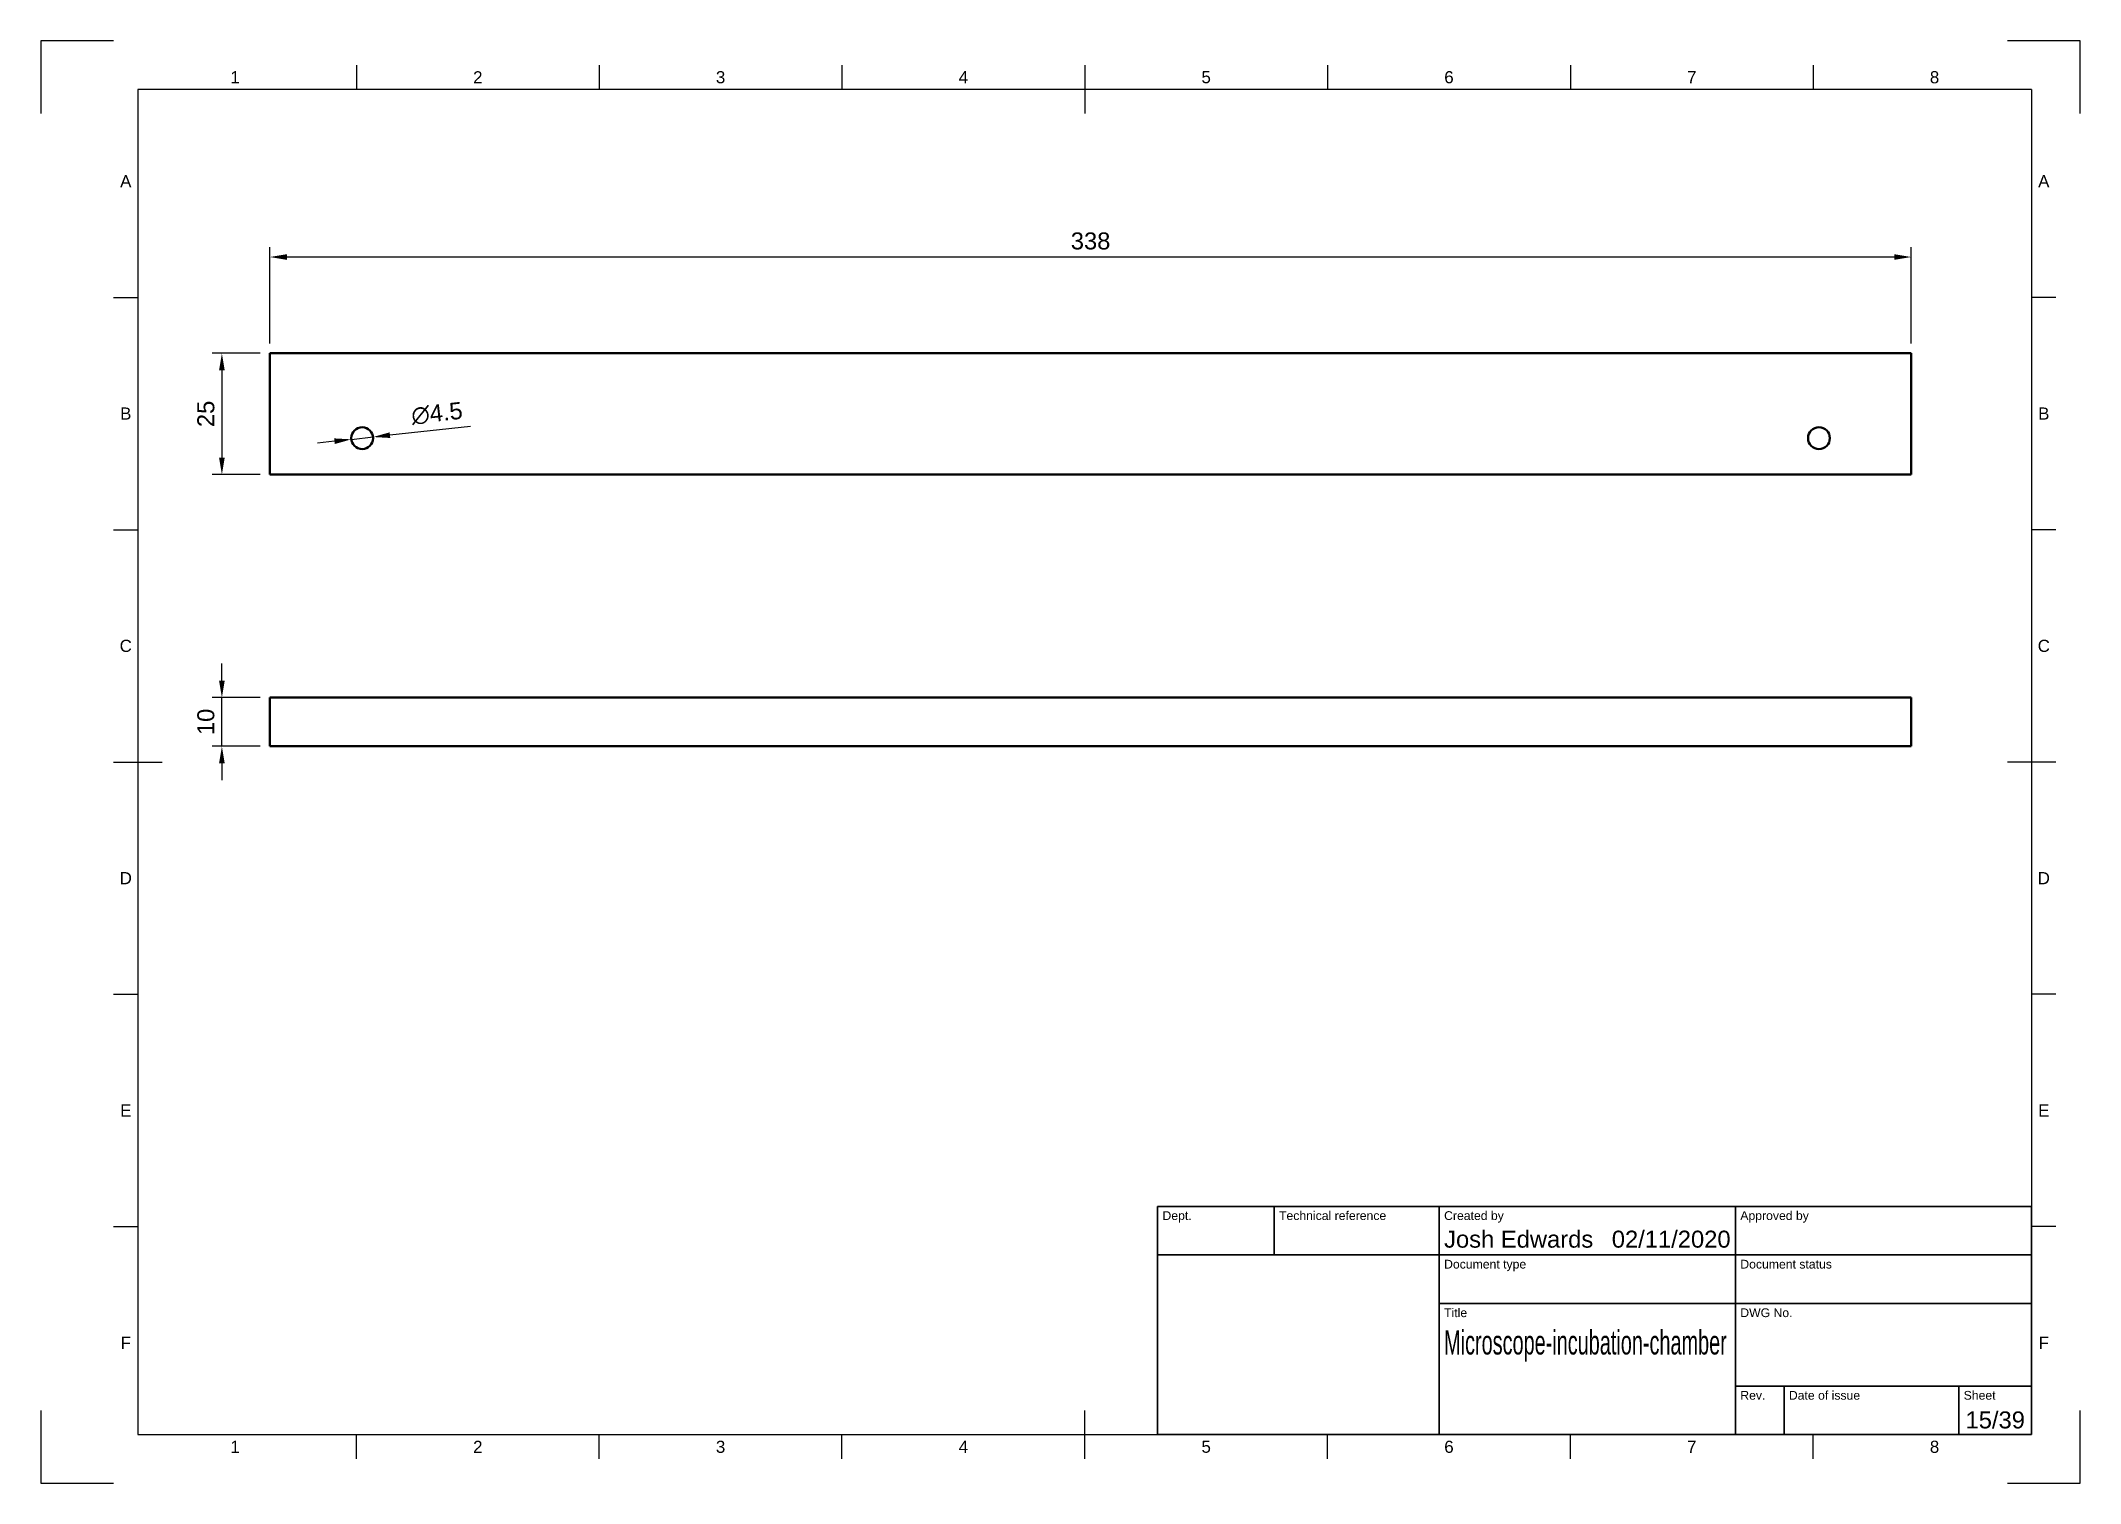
# Model space of a CAD drawing. Header units: millimetres. Extents: x 0 to 420, y 0 to 297.
import ezdxf
from ezdxf.enums import TextEntityAlignment as Align

# ---------------------------------------------------------------- set-up
doc = ezdxf.new("R2010")
doc.units = ezdxf.units.MM
doc.header["$LTSCALE"] = 0.75
for name, color, linetype, lineweight in [('Border', 7, 'Continuous', 25), ('Dimensions', 7, 'Continuous', 25), ('TitleBlock', 7, 'Continuous', 35), ('Visible', 7, 'Continuous', 50)]:
    doc.layers.add(name, color=color, linetype=linetype, lineweight=lineweight)
doc.styles.add('FusionTitle', font='')
doc.styles.get("Standard").update_dxf_attribs({"font": 'arial.ttf'})
doc.styles.get('FusionTitle').set_extended_font_data('Arial Unicode MS')
doc.dimstyles.new('ISO-25', dxfattribs={"dimtxt": 3.5, "dimasz": 3.5, "dimexe": 2, "dimexo": 2, "dimgap": 1.5, "dimtad": 1, "dimzin": 12, "dimdsep": 46, "dimtxsty": 'Standard', "dimcen": 0, "dimclrd": 256, "dimclre": 256, "dimclrt": 256, "dimazin": 3, "dimtp": 0.1, "dimtm": 0.1, "dimtfac": 0.714, "dimtmove": 0, "dimatfit": 3, "dimfxl": 1, "dimtzin": 12, "dimarcsym": 0})

# ---------------------------------------------------------------- blocks, each defined once
blk = doc.blocks.new('ISO_A3_SHEET')
at = {"layer": 'Border'}
for p, q in [((15, 297), (0, 297)), ((0, 297), (0, 282)), ((420, 297), (405, 297)), ((420, 282), (420, 297)), ((65, 292), (65, 287)), ((115, 292), (115, 287)), ((165, 292), (165, 287)), ((215, 292), (215, 282)), ((265, 292), (265, 287)), ((315, 292), (315, 287)), ((365, 292), (365, 287)), ((410, 287), (20, 287)), ((20, 287), (20, 10)), ((410, 287), (410, 10)), ((15, 244.16666), (20, 244.16666)), ((415, 244.16666), (410, 244.16666)), ((15, 196.33333), (20, 196.33333)), ((415, 196.33333), (410, 196.33333)), ((15, 148.5), (25, 148.5)), ((415, 148.5), (405, 148.5)), ((15, 100.66667), (20, 100.66667)), ((415, 100.66667), (410, 100.66667)), ((15, 52.83334), (20, 52.83334)), ((415, 52.83334), (410, 52.83334)), ((0, 15), (0, 0)), ((215, 5), (215, 15)), ((420, 0), (420, 15)), ((20, 10), (410, 10)), ((65, 5), (65, 10)), ((115, 5), (115, 10)), ((165, 5), (165, 10)), ((265, 5), (265, 10)), ((315, 5), (315, 10)), ((365, 5), (365, 10)), ((0, 0), (15, 0)), ((405, 0), (420, 0))]:
    blk.add_line(p, q, dxfattribs=at)
at = {"layer": 'Border', "style": 'FusionTitle'}
for s, p in [('1', (40, 289.5)), ('2', (90, 289.5)), ('3', (140, 289.5)), ('4', (190, 289.5)), ('5', (240, 289.5)), ('6', (290, 289.5)), ('7', (340, 289.5)), ('8', (390, 289.5)), ('A', (17.5, 268.08333)), ('A', (412.5, 268.08333)), ('B', (17.5, 220.25)), ('B', (412.5, 220.25)), ('C', (17.5, 172.41667)), ('C', (412.5, 172.41667)), ('D', (17.5, 124.58334)), ('D', (412.5, 124.58334)), ('E', (17.5, 76.75001)), ('E', (412.5, 76.75001)), ('F', (17.5, 28.91668)), ('F', (412.5, 28.91668)), ('1', (40, 7.5)), ('2', (90, 7.5)), ('3', (140, 7.5)), ('4', (190, 7.5)), ('5', (240, 7.5)), ('6', (290, 7.5)), ('7', (340, 7.5)), ('8', (390, 7.5))]:
    blk.add_text(s, height=2.5, dxfattribs=at).set_placement(p, align=Align.MIDDLE)
blk = doc.blocks.new('ISO_TITLEBLOCK')
at = {"layer": 'TitleBlock'}
for p, q in [((0, 47), (-180, 47)), ((-180, 47), (-180, 0)), ((-156, 37), (-156, 47)), ((-122, 0), (-122, 47)), ((-61, 0), (-61, 47)), ((0, 0), (0, 47)), ((-180, 37), (0, 37)), ((-122, 27), (0, 27)), ((-61, 10), (0, 10)), ((-51, 0), (-51, 10)), ((-15, 0), (-15, 10)), ((-180, 0), (0, 0))]:
    blk.add_line(p, q, dxfattribs=at)
at = {"layer": 'TitleBlock', "style": 'FusionTitle'}
for s, p in [('Dept.', (-179, 46)), ('Technical reference', (-155, 46)), ('Created by', (-121, 46)), ('Approved by', (-60, 46)), ('Document type', (-121, 36)), ('Document status', (-60, 36)), ('Title', (-121, 26)), ('DWG No.', (-60, 26)), ('Rev.', (-60, 9)), ('Date of issue', (-50, 9)), ('Sheet', (-14, 9))]:
    blk.add_text(s, height=1.8, dxfattribs=at).set_placement(p, align=Align.TOP_LEFT)
for tag, p, height in [('DEPT', (-179, 38.5), 3.5), ('TECHNICAL_REFERENCE', (-155, 38.5), 3.5), ('CREATED_BY', (-121, 38.5), 3.5), ('APPROVED_BY', (-60, 38.5), 3.5), ('DOCUMENT_TYPE', (-121, 28.5), 3.5), ('DOCUMENT_STATUS', (-60, 28.5), 3.5), ('TITLE_1', (-121, 16.5), 5), ('TITLE_2', (-121, 9), 5), ('TITLE_3', (-121, 1.5), 5), ('DATE_OF_ISSUE', (-50, 1.5), 3.5)]:
    blk.add_attdef(tag, p, '', height=height, dxfattribs=at)
for tag, p in [('CREATED_DATE', (-62, 38.5)), ('APPROVED_DATE', (-1, 38.5))]:
    blk.add_attdef(tag, text='', height=3.5, dxfattribs=at).set_placement(p, align=Align.RIGHT)
for tag, height, p in [('DRAWING_NUMBER', 5, (-30.5, 16.6)), ('REV', 3.5, (-56, 3.1)), ('SHEET', 3.5, (-7.5, 3.1))]:
    blk.add_attdef(tag, text='', height=height, dxfattribs=at).set_placement(p, align=Align.MIDDLE)
blk = doc.blocks.new('*D9')
at = {"layer": 'Defpoints', "color": 0, "transparency": 16777216}
for p in [(47.195116, 252.475298), (47.195116, 232.676308), (385.195116, 232.676308)]:
    blk.add_point(p, dxfattribs=at)
at = {"layer": 'Dimensions', "lineweight": -2, "transparency": 16777216}
for p, q in [((47.195116, 234.676308), (47.195116, 254.475298)), ((381.695116, 252.475298), (50.695116, 252.475298)), ((385.195116, 234.676308), (385.195116, 254.475298))]:
    blk.add_line(p, q, dxfattribs=at)
at = {"layer": 'Dimensions', "transparency": 16777216}
for points in [[(50.695116, 253.058631), (50.695116, 251.891965), (47.195116, 252.475298)], [(381.695116, 253.058631), (381.695116, 251.891965), (385.195116, 252.475298)]]:
    blk.add_solid(points, dxfattribs=at)
at = {"layer": 'Dimensions', "transparency": 16777216, "insert": (216.195116, 255.763497), "char_height": 3.5, "attachment_point": 5}
blk.add_mtext('338', dxfattribs=at)
blk = doc.blocks.new('*D10')
at = {"layer": 'Defpoints', "color": 0, "transparency": 16777216}
for p in [(47.195116, 232.676308), (37.295621, 207.676308), (47.195116, 207.676308)]:
    blk.add_point(p, dxfattribs=at)
at = {"layer": 'Dimensions', "lineweight": -2, "transparency": 16777216}
for p, q in [((45.195116, 232.676308), (35.295621, 232.676308)), ((37.295621, 229.176308), (37.295621, 211.176308)), ((45.195116, 207.676308), (35.295621, 207.676308))]:
    blk.add_line(p, q, dxfattribs=at)
at = {"layer": 'Dimensions', "transparency": 16777216}
for points in [[(36.712287, 229.176308), (37.878954, 229.176308), (37.295621, 232.676308)], [(36.712287, 211.176308), (37.878954, 211.176308), (37.295621, 207.676308)]]:
    blk.add_solid(points, dxfattribs=at)
at = {"layer": 'Dimensions', "transparency": 16777216, "insert": (34.008615, 220.176308), "char_height": 3.5, "attachment_point": 5, "rotation": 90}
blk.add_mtext('25', dxfattribs=at)
blk = doc.blocks.new('*D11')
at = {"layer": 'Defpoints', "color": 0, "transparency": 16777216}
for p in [(63.958341, 214.93271), (68.43189, 215.419907)]:
    blk.add_point(p, dxfattribs=at)
at = {"layer": 'Dimensions', "lineweight": -2, "transparency": 16777216}
for p, q in [((60.478914, 214.553779), (56.999488, 214.174848)), ((63.958341, 214.93271), (68.43189, 215.419907)), ((88.51946, 217.607567), (71.911317, 215.798838))]:
    blk.add_line(p, q, dxfattribs=at)
at = {"layer": 'Dimensions', "transparency": 16777216}
for points in [[(60.415759, 215.133683), (60.54207, 213.973874), (63.958341, 214.93271)], [(71.848162, 216.378742), (71.974472, 215.218933), (68.43189, 215.419907)]]:
    blk.add_solid(points, dxfattribs=at)
at = {"layer": 'Dimensions', "transparency": 16777216, "insert": (81.588634, 220.257662), "char_height": 3.5, "attachment_point": 5, "rotation": 6.21536746}
blk.add_mtext('∅4.5', dxfattribs=at)
blk = doc.blocks.new('*D12')
at = {"layer": 'Defpoints', "color": 0, "transparency": 16777216}
for p in [(37.295621, 161.75591), (47.195116, 161.75591), (47.195116, 151.75591)]:
    blk.add_point(p, dxfattribs=at)
at = {"layer": 'Dimensions', "lineweight": -2, "transparency": 16777216}
for p, q in [((37.295621, 165.25591), (37.295621, 168.75591)), ((45.195116, 161.75591), (35.295621, 161.75591)), ((37.295621, 151.75591), (37.295621, 161.75591)), ((45.195116, 151.75591), (35.295621, 151.75591)), ((37.295621, 148.25591), (37.295621, 144.75591))]:
    blk.add_line(p, q, dxfattribs=at)
at = {"layer": 'Dimensions', "transparency": 16777216}
for points in [[(36.712287, 165.25591), (37.878954, 165.25591), (37.295621, 161.75591)], [(36.712287, 148.25591), (37.878954, 148.25591), (37.295621, 151.75591)]]:
    blk.add_solid(points, dxfattribs=at)
at = {"layer": 'Dimensions', "transparency": 16777216, "insert": (34.008615, 156.75591), "char_height": 3.5, "attachment_point": 5, "rotation": 90}
blk.add_mtext('10', dxfattribs=at)

msp = doc.modelspace()

# ---------------------------------------------------------------- linework, layer by layer
at = {"layer": 'Visible', "extrusion": (0, 1, 0)}
for p, q in [((385.195116, 232.676308, 5), (47.195116, 232.676308, 5)), ((47.195116, 232.676308, 5), (47.195116, 207.676308, 5)), ((385.195116, 207.676308, 5), (385.195116, 232.676308, 5)), ((47.195116, 207.676308, 5), (385.195116, 207.676308, 5))]:
    msp.add_line(p, q, dxfattribs=at)
at = {"layer": 'Visible'}
for p, q in [((47.195116, 161.75591, 12.5), (385.195116, 161.75591, 12.5)), ((47.195116, 151.75591, 12.5), (47.195116, 161.75591, 12.5)), ((385.195116, 151.75591, 12.5), (385.195116, 161.75591, 12.5)), ((385.195116, 151.75591, 12.5), (47.195116, 151.75591, 12.5))]:
    msp.add_line(p, q, dxfattribs=at)
at = {"layer": 'Visible', "extrusion": (2e-16, 0, -1)}
for centre in [(-66.195116, 215.176308, -5), (-366.195116, 215.176308, -5)]:
    msp.add_circle(centre, 2.25, dxfattribs=at)

# ---------------------------------------------------------------- block references
at = {"layer": 'Border'}
msp.add_blockref('ISO_A3_SHEET', (0, 0), dxfattribs=at)
at = {"layer": 'TitleBlock'}
ref = msp.add_blockref('ISO_TITLEBLOCK', (410, 10), dxfattribs=at)
ref.add_attrib('CREATED_DATE', '02/11/2020', dxfattribs={"height": 3.5, "style": 'FusionTitle'}).set_placement((348, 48.5), align=Align.RIGHT)
ref.add_attrib('SHEET', '15/39', dxfattribs={"height": 3.5, "style": 'FusionTitle'}).set_placement((402.5, 13.1), align=Align.MIDDLE)
ref.add_attrib('TITLE_1', 'Microscope-incubation-chamber', (289, 26.5), dxfattribs={"height": 5, "style": 'FusionTitle', "width": 0.585891})
ref.add_attrib('CREATED_BY', 'Josh Edwards', (289, 48.5), dxfattribs={"height": 3.5, "style": 'FusionTitle'})

# ---------------------------------------------------------------- dimensions: what is measured, and where the dimension line sits
at = {"layer": 'Dimensions'}
dim = msp.add_linear_dim(base=(47.195116, 252.475298), p1=(385.195116, 232.676308), p2=(47.195116, 232.676308), dimstyle='ISO-25', override={"dimlfac": 1, "dimclrd": 256, "dimclre": 256}, dxfattribs=at)
dim.commit()
dim.dimension.update_dxf_attribs({"geometry": '*D9', "text_midpoint": (216.195116, 255.763497)})
for p1, p2, distance, picture, middle in [((47.195116, 232.676308), (47.195116, 207.676308), -9.899495, '*D10', (34.008615, 220.176308)), ((47.195116, 151.75591), (47.195116, 161.75591), 9.899495, '*D12', (34.008615, 156.75591))]:
    dim = msp.add_aligned_dim(p1=p1, p2=p2, distance=distance, dimstyle='ISO-25', override={"dimlfac": 1, "dimclrd": 256, "dimclre": 256}, dxfattribs=at)
    dim.commit()
    dim.dimension.update_dxf_attribs({"geometry": picture, "text_midpoint": middle})
dim = msp.add_diameter_dim_2p(p1=(63.958341, 214.93271), p2=(68.43189, 215.419907), dimstyle='ISO-25', override={"dimlfac": 1, "dimclrd": 256, "dimclre": 256}, dxfattribs=at)
dim.commit()
dim.dimension.update_dxf_attribs({"geometry": '*D11', "text_midpoint": (81.955102, 216.892668), "dimtype": 163})

doc.saveas('drawing.dxf')
